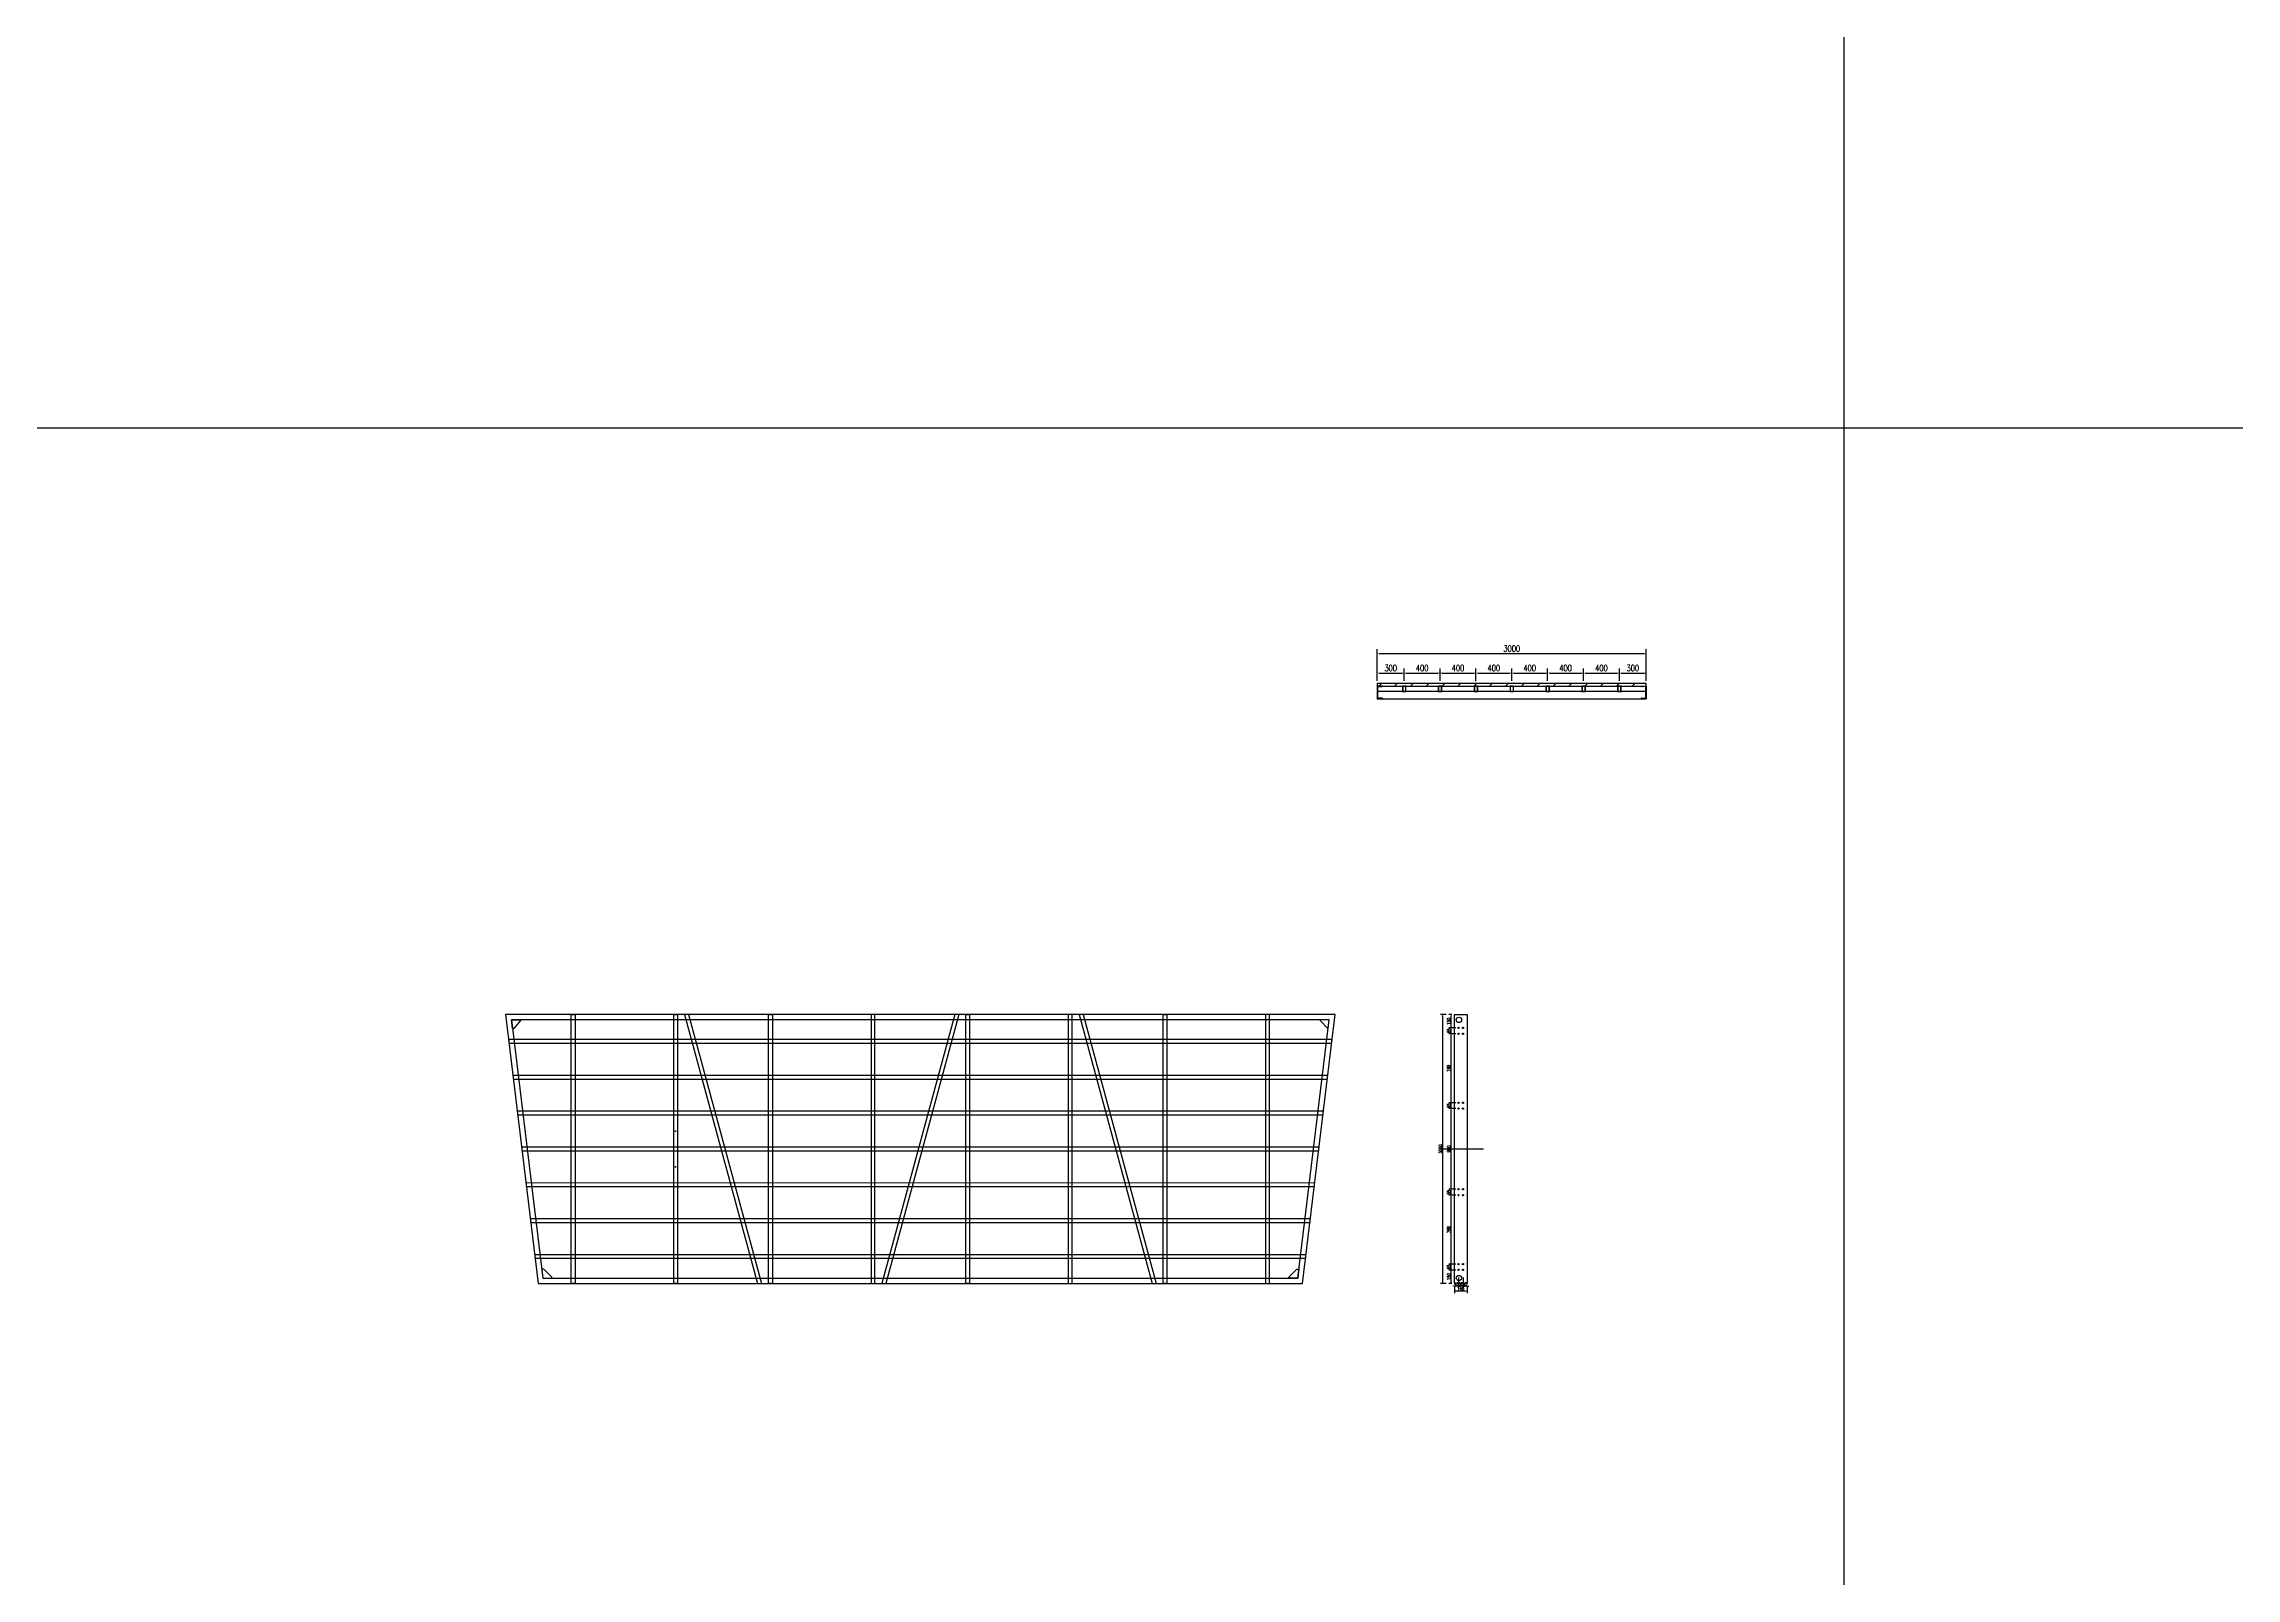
# Model space of a CAD drawing. Extents: x 28624 to 275476, y 13212 to 258202.
# Drawn here: x 79096 to 103544, y 129568 to 146683 of the extents above; entities that cross this region are included whole.
import ezdxf

# ---------------------------------------------------------------- set-up
doc = ezdxf.new("R2010")
doc.units = 0
doc.header["$LTSCALE"] = 1000
doc.header["$MEASUREMENT"] = 0
for name, color, linetype in [('14#槽钢', 3, 'Continuous'), ('PUB_DIM', 3, 'Continuous'), ('W-STEEL_FRAME钢架', 3, 'Continuous'), ('W-STEEL_KEEL钢龙骨', 5, 'Continuous'), ('W-WOOD_FLOOR木地板', 30, 'Continuous'), ('钢架', 90, 'Continuous')]:
    doc.layers.add(name, color=color, linetype=linetype)
doc.styles.add('STANDARD_T3', font='simplex.shx', dxfattribs={"width": 0.7, "bigfont": 'gbcbig.shx'})
doc.dimstyles.new('W&&10', dxfattribs={"dimtxt": 35, "dimasz": 10, "dimexe": 25, "dimexo": 30, "dimgap": 10, "dimtad": 1, "dimdec": 0, "dimzin": 0, "dimdsep": 46, "dimtxsty": 'STANDARD_T3', "dimcen": 0.09, "dimclrd": 1, "dimclre": 1, "dimclrt": 7, "dimazin": 2, "dimtfac": 1, "dimtdec": 0, "dimtix": 1, "dimtmove": 2, "dimatfit": 3, "dimfxl": 100, "dimtolj": 1, "dimtzin": 0, "dimarcsym": 0})
doc.dimstyles.new('W&&20', dxfattribs={"dimtxt": 70, "dimasz": 20, "dimexe": 50, "dimexo": 60, "dimgap": 20, "dimtad": 1, "dimdec": 0, "dimzin": 0, "dimdsep": 46, "dimtxsty": 'STANDARD_T3', "dimcen": 0.09, "dimclrd": 1, "dimclre": 1, "dimclrt": 7, "dimazin": 2, "dimtfac": 1, "dimtdec": 0, "dimtix": 1, "dimtmove": 2, "dimatfit": 3, "dimfxl": 100, "dimtolj": 1, "dimtzin": 0, "dimarcsym": 0})

# ---------------------------------------------------------------- blocks, each defined once
blk = doc.blocks.new('*U391')
at = {"layer": '14#槽钢'}
blk.add_lwpolyline([(0, 29946), (0, -29946)], dxfattribs=at)
blk = doc.blocks.new('*U392')
at = {"layer": '14#槽钢', "color": 0, "linetype": 'ByBlock', "lineweight": -2, "transparency": 16777216}
blk.add_blockref('*U391', (43523, 0), dxfattribs=at)
blk = doc.blocks.new('*D625')
at = {"layer": 'Defpoints', "color": 0, "transparency": 16777216}
for p in [(94790, 133005), (94872, 133005), (94827, 132855)]:
    blk.add_point(p, dxfattribs=at)
at = {"layer": 'W-STEEL_FRAME钢架', "color": 1, "lineweight": -2, "transparency": 16777216}
for p, q in [((94842, 133005), (94765, 133005)), ((94797, 132855), (94765, 132855)), ((94790, 132865), (94790, 132995))]:
    blk.add_line(p, q, dxfattribs=at)
at = {"layer": 'W-STEEL_FRAME钢架', "color": 1, "transparency": 16777216}
for points in [[(94789, 132995), (94792, 132995), (94790, 133005)], [(94789, 132865), (94792, 132865), (94790, 132855)]]:
    blk.add_solid(points, dxfattribs=at)
at = {"layer": 'W-STEEL_FRAME钢架', "color": 7, "transparency": 16777216, "insert": (94763, 132930), "char_height": 35, "attachment_point": 5, "rotation": 90, "style": 'STANDARD_T3'}
blk.add_mtext('\\A1;150', dxfattribs=at)
blk = doc.blocks.new('*D626')
at = {"layer": 'Defpoints', "color": 0, "transparency": 16777216}
for p in [(94790, 133071), (94872, 133071), (94872, 133005)]:
    blk.add_point(p, dxfattribs=at)
at = {"layer": 'W-STEEL_FRAME钢架', "color": 1, "lineweight": -2, "transparency": 16777216}
for p, q in [((94842, 133071), (94765, 133071)), ((94842, 133005), (94765, 133005)), ((94790, 133015), (94790, 133061))]:
    blk.add_line(p, q, dxfattribs=at)
at = {"layer": 'W-STEEL_FRAME钢架', "color": 1, "transparency": 16777216}
for points in [[(94789, 133061), (94792, 133061), (94790, 133071)], [(94789, 133015), (94792, 133015), (94790, 133005)]]:
    blk.add_solid(points, dxfattribs=at)
at = {"layer": 'W-STEEL_FRAME钢架', "color": 7, "transparency": 16777216, "insert": (94763, 133038), "char_height": 35, "attachment_point": 5, "rotation": 90, "style": 'STANDARD_T3'}
blk.add_mtext('\\A1;65', dxfattribs=at)
blk = doc.blocks.new('*D627')
at = {"layer": 'Defpoints', "color": 0, "transparency": 16777216}
for p in [(94790, 133840), (94872, 133840), (94872, 133071)]:
    blk.add_point(p, dxfattribs=at)
at = {"layer": 'W-STEEL_FRAME钢架', "color": 1, "lineweight": -2, "transparency": 16777216}
for p, q in [((94842, 133840), (94765, 133840)), ((94790, 133081), (94790, 133830)), ((94842, 133071), (94765, 133071))]:
    blk.add_line(p, q, dxfattribs=at)
at = {"layer": 'W-STEEL_FRAME钢架', "color": 1, "transparency": 16777216}
for points in [[(94789, 133830), (94792, 133830), (94790, 133840)], [(94789, 133081), (94792, 133081), (94790, 133071)]]:
    blk.add_solid(points, dxfattribs=at)
at = {"layer": 'W-STEEL_FRAME钢架', "color": 7, "transparency": 16777216, "insert": (94763, 133455), "char_height": 35, "attachment_point": 5, "rotation": 90, "style": 'STANDARD_T3'}
blk.add_mtext('\\A1;769', dxfattribs=at)
blk = doc.blocks.new('*D628')
at = {"layer": 'Defpoints', "color": 0, "transparency": 16777216}
for p in [(94790, 133905), (94872, 133905), (94872, 133840)]:
    blk.add_point(p, dxfattribs=at)
at = {"layer": 'W-STEEL_FRAME钢架', "color": 1, "lineweight": -2, "transparency": 16777216}
for p, q in [((94842, 133905), (94765, 133905)), ((94842, 133840), (94765, 133840)), ((94790, 133850), (94790, 133895))]:
    blk.add_line(p, q, dxfattribs=at)
at = {"layer": 'W-STEEL_FRAME钢架', "color": 1, "transparency": 16777216}
for points in [[(94789, 133895), (94792, 133895), (94790, 133905)], [(94789, 133850), (94792, 133850), (94790, 133840)]]:
    blk.add_solid(points, dxfattribs=at)
at = {"layer": 'W-STEEL_FRAME钢架', "color": 7, "transparency": 16777216, "insert": (94763, 133873), "char_height": 35, "attachment_point": 5, "rotation": 90, "style": 'STANDARD_T3'}
blk.add_mtext('\\A1;65', dxfattribs=at)
blk = doc.blocks.new('*D629')
at = {"layer": 'Defpoints', "color": 0, "transparency": 16777216}
for p in [(94790, 134805), (94872, 134805), (94872, 133905)]:
    blk.add_point(p, dxfattribs=at)
at = {"layer": 'W-STEEL_FRAME钢架', "color": 1, "lineweight": -2, "transparency": 16777216}
for p, q in [((94842, 134805), (94765, 134805)), ((94790, 133915), (94790, 134795)), ((94842, 133905), (94765, 133905))]:
    blk.add_line(p, q, dxfattribs=at)
at = {"layer": 'W-STEEL_FRAME钢架', "color": 1, "transparency": 16777216}
for points in [[(94789, 134795), (94792, 134795), (94790, 134805)], [(94789, 133915), (94792, 133915), (94790, 133905)]]:
    blk.add_solid(points, dxfattribs=at)
at = {"layer": 'W-STEEL_FRAME钢架', "color": 7, "transparency": 16777216, "insert": (94763, 134355), "char_height": 35, "attachment_point": 5, "rotation": 90, "style": 'STANDARD_T3'}
blk.add_mtext('\\A1;900', dxfattribs=at)
blk = doc.blocks.new('*D630')
at = {"layer": 'Defpoints', "color": 0, "transparency": 16777216}
for p in [(94790, 135705), (94872, 135705), (94872, 135640)]:
    blk.add_point(p, dxfattribs=at)
at = {"layer": 'W-STEEL_FRAME钢架', "color": 1, "lineweight": -2, "transparency": 16777216}
for p, q in [((94842, 135705), (94765, 135705)), ((94790, 135650), (94790, 135695)), ((94842, 135640), (94765, 135640))]:
    blk.add_line(p, q, dxfattribs=at)
at = {"layer": 'W-STEEL_FRAME钢架', "color": 1, "transparency": 16777216}
for points in [[(94789, 135695), (94792, 135695), (94790, 135705)], [(94789, 135650), (94792, 135650), (94790, 135640)]]:
    blk.add_solid(points, dxfattribs=at)
at = {"layer": 'W-STEEL_FRAME钢架', "color": 7, "transparency": 16777216, "insert": (94763, 135673), "char_height": 35, "attachment_point": 5, "rotation": 90, "style": 'STANDARD_T3'}
blk.add_mtext('\\A1;65', dxfattribs=at)
blk = doc.blocks.new('*D631')
at = {"layer": 'Defpoints', "color": 0, "transparency": 16777216}
for p in [(94790, 135855), (94827, 135855), (94872, 135705)]:
    blk.add_point(p, dxfattribs=at)
at = {"layer": 'W-STEEL_FRAME钢架', "color": 1, "lineweight": -2, "transparency": 16777216}
for p, q in [((94797, 135855), (94765, 135855)), ((94842, 135705), (94765, 135705)), ((94790, 135715), (94790, 135845))]:
    blk.add_line(p, q, dxfattribs=at)
at = {"layer": 'W-STEEL_FRAME钢架', "color": 1, "transparency": 16777216}
for points in [[(94789, 135845), (94792, 135845), (94790, 135855)], [(94789, 135715), (94792, 135715), (94790, 135705)]]:
    blk.add_solid(points, dxfattribs=at)
at = {"layer": 'W-STEEL_FRAME钢架', "color": 7, "transparency": 16777216, "insert": (94763, 135780), "char_height": 35, "attachment_point": 5, "rotation": 90, "style": 'STANDARD_T3'}
blk.add_mtext('\\A1;150', dxfattribs=at)
blk = doc.blocks.new('*D632')
at = {"layer": 'Defpoints', "color": 0, "transparency": 16777216}
for p in [(94827, 132855), (94827, 132770), (94967, 132855)]:
    blk.add_point(p, dxfattribs=at)
at = {"layer": 'W-STEEL_FRAME钢架', "color": 1, "lineweight": -2, "transparency": 16777216}
for p, q in [((94827, 132825), (94827, 132745)), ((94957, 132770), (94837, 132770)), ((94967, 132825), (94967, 132745))]:
    blk.add_line(p, q, dxfattribs=at)
at = {"layer": 'W-STEEL_FRAME钢架', "color": 1, "transparency": 16777216}
for points in [[(94837, 132771), (94837, 132768), (94827, 132770)], [(94957, 132771), (94957, 132768), (94967, 132770)]]:
    blk.add_solid(points, dxfattribs=at)
at = {"layer": 'W-STEEL_FRAME钢架', "color": 7, "transparency": 16777216, "insert": (94897, 132797), "char_height": 35, "attachment_point": 5, "style": 'STANDARD_T3'}
blk.add_mtext('\\A1;140', dxfattribs=at)
blk = doc.blocks.new('*D633')
at = {"layer": 'Defpoints', "color": 0, "transparency": 16777216}
for p in [(94922, 133005), (94922, 132823), (94967, 132855)]:
    blk.add_point(p, dxfattribs=at)
at = {"layer": 'W-STEEL_FRAME钢架', "color": 1, "lineweight": -2, "transparency": 16777216}
for p, q in [((94912, 132823), (94902, 132823)), ((94922, 132923), (94922, 132798)), ((94967, 132823), (94922, 132823)), ((94967, 132825), (94967, 132798)), ((94977, 132823), (94987, 132823))]:
    blk.add_line(p, q, dxfattribs=at)
at = {"layer": 'W-STEEL_FRAME钢架', "color": 1, "transparency": 16777216}
for points in [[(94912, 132824), (94912, 132821), (94922, 132823)], [(94977, 132824), (94977, 132821), (94967, 132823)]]:
    blk.add_solid(points, dxfattribs=at)
at = {"layer": 'W-STEEL_FRAME钢架', "color": 7, "transparency": 16777216, "insert": (94944, 132850), "char_height": 35, "attachment_point": 5, "style": 'STANDARD_T3'}
blk.add_mtext('\\A1;45', dxfattribs=at)
blk = doc.blocks.new('*D634')
at = {"layer": 'Defpoints', "color": 0, "transparency": 16777216}
for p in [(94872, 133005), (94922, 133005), (94872, 132823)]:
    blk.add_point(p, dxfattribs=at)
at = {"layer": 'W-STEEL_FRAME钢架', "color": 1, "lineweight": -2, "transparency": 16777216}
for p, q in [((94862, 132823), (94852, 132823)), ((94872, 132923), (94872, 132798)), ((94922, 132823), (94872, 132823)), ((94922, 132923), (94922, 132798)), ((94932, 132823), (94942, 132823))]:
    blk.add_line(p, q, dxfattribs=at)
at = {"layer": 'W-STEEL_FRAME钢架', "color": 1, "transparency": 16777216}
for points in [[(94862, 132824), (94862, 132821), (94872, 132823)], [(94932, 132824), (94932, 132821), (94922, 132823)]]:
    blk.add_solid(points, dxfattribs=at)
at = {"layer": 'W-STEEL_FRAME钢架', "color": 7, "transparency": 16777216, "insert": (94897, 132850), "char_height": 35, "attachment_point": 5, "style": 'STANDARD_T3'}
blk.add_mtext('\\A1;50', dxfattribs=at)
blk = doc.blocks.new('*D412')
at = {"layer": 'Defpoints', "color": 0, "transparency": 16777216}
for p in [(94872, 133005), (94827, 132855), (94827, 132823)]:
    blk.add_point(p, dxfattribs=at)
at = {"layer": 'W-STEEL_FRAME钢架', "color": 1, "lineweight": -2, "transparency": 16777216}
for p, q in [((94817, 132823), (94807, 132823)), ((94827, 132825), (94827, 132798)), ((94872, 132823), (94827, 132823)), ((94872, 132923), (94872, 132798)), ((94882, 132823), (94892, 132823))]:
    blk.add_line(p, q, dxfattribs=at)
at = {"layer": 'W-STEEL_FRAME钢架', "color": 1, "transparency": 16777216}
for points in [[(94817, 132824), (94817, 132821), (94827, 132823)], [(94882, 132824), (94882, 132821), (94872, 132823)]]:
    blk.add_solid(points, dxfattribs=at)
at = {"layer": 'W-STEEL_FRAME钢架', "color": 7, "transparency": 16777216, "insert": (94849, 132850), "char_height": 35, "attachment_point": 5, "style": 'STANDARD_T3'}
blk.add_mtext('\\A1;45', dxfattribs=at)
blk = doc.blocks.new('*D413')
at = {"layer": 'Defpoints', "color": 0, "transparency": 16777216}
for p in [(94697, 135855), (94765, 135855), (94765, 132855)]:
    blk.add_point(p, dxfattribs=at)
at = {"layer": 'W-STEEL_FRAME钢架', "color": 1, "lineweight": -2, "transparency": 16777216}
for p, q in [((94735, 135855), (94672, 135855)), ((94697, 132865), (94697, 135845)), ((94735, 132855), (94672, 132855))]:
    blk.add_line(p, q, dxfattribs=at)
at = {"layer": 'W-STEEL_FRAME钢架', "color": 1, "transparency": 16777216}
for points in [[(94696, 135845), (94699, 135845), (94697, 135855)], [(94696, 132865), (94699, 132865), (94697, 132855)]]:
    blk.add_solid(points, dxfattribs=at)
at = {"layer": 'W-STEEL_FRAME钢架', "color": 7, "transparency": 16777216, "insert": (94670, 134355), "char_height": 35, "attachment_point": 5, "rotation": 90, "style": 'STANDARD_T3'}
blk.add_mtext('\\A1;3000', dxfattribs=at)
blk = doc.blocks.new('*D635')
at = {"layer": 'Defpoints', "color": 0, "transparency": 16777216}
for p in [(94790, 134871), (94872, 134871), (94872, 134805)]:
    blk.add_point(p, dxfattribs=at)
at = {"layer": 'W-STEEL_FRAME钢架', "color": 1, "lineweight": -2, "transparency": 16777216}
for p, q in [((94842, 134871), (94765, 134871)), ((94842, 134805), (94765, 134805)), ((94790, 134815), (94790, 134861))]:
    blk.add_line(p, q, dxfattribs=at)
at = {"layer": 'W-STEEL_FRAME钢架', "color": 1, "transparency": 16777216}
for points in [[(94789, 134861), (94792, 134861), (94790, 134871)], [(94789, 134815), (94792, 134815), (94790, 134805)]]:
    blk.add_solid(points, dxfattribs=at)
at = {"layer": 'W-STEEL_FRAME钢架', "color": 7, "transparency": 16777216, "insert": (94763, 134838), "char_height": 35, "attachment_point": 5, "rotation": 90, "style": 'STANDARD_T3'}
blk.add_mtext('\\A1;65', dxfattribs=at)
blk = doc.blocks.new('*D636')
at = {"layer": 'Defpoints', "color": 0, "transparency": 16777216}
for p in [(94790, 135640), (94827, 135640), (94872, 134871)]:
    blk.add_point(p, dxfattribs=at)
at = {"layer": 'W-STEEL_FRAME钢架', "color": 1, "lineweight": -2, "transparency": 16777216}
for p, q in [((94797, 135640), (94765, 135640)), ((94790, 134881), (94790, 135630)), ((94842, 134871), (94765, 134871))]:
    blk.add_line(p, q, dxfattribs=at)
at = {"layer": 'W-STEEL_FRAME钢架', "color": 1, "transparency": 16777216}
for points in [[(94789, 135630), (94792, 135630), (94790, 135640)], [(94789, 134881), (94792, 134881), (94790, 134871)]]:
    blk.add_solid(points, dxfattribs=at)
at = {"layer": 'W-STEEL_FRAME钢架', "color": 7, "transparency": 16777216, "insert": (94763, 135255), "char_height": 35, "attachment_point": 5, "rotation": 90, "style": 'STANDARD_T3'}
blk.add_mtext('\\A1;769', dxfattribs=at)
blk = doc.blocks.new('14a槽钢')
at = {"layer": '钢架'}
h = blk.add_hatch(dxfattribs=at)
h.set_pattern_fill('STEEL', color=4, scale=10)
h.set_pattern_definition([(50.389312, (-1352470.2, 1293523.579), (-9.2899201, 11.2253202), []), (50.389312, (-1352470.2, 1293531.516), (-9.2899201, 11.2253202), [])])
edge = h.paths.add_edge_path()
edge.add_ellipse((-1332250, 1115678), major_axis=(-3.26, 5.03), ratio=0.900468, start_angle=55.3931, end_angle=130.6069)
edge.add_line((-1332252, 1115673), (-1332208, 1115673))
edge.add_ellipse((-1332208, 1115667), major_axis=(0, 6), ratio=0.827586, start_angle=270, end_angle=360, ccw=False)
edge.add_line((-1332203, 1115667), (-1332203, 1115551))
edge.add_ellipse((-1332208, 1115551), major_axis=(0, 6), ratio=0.827586, start_angle=180, end_angle=270, ccw=False)
edge.add_line((-1332208, 1115545), (-1332251, 1115545))
edge.add_ellipse((-1332250, 1115540), major_axis=(3.82, 3.82), ratio=1, start_angle=49.2445, end_angle=141.5341)
edge.add_line((-1332256, 1115539), (-1332198, 1115539))
edge.add_line((-1332198, 1115539), (-1332198, 1115679))
edge.add_line((-1332198, 1115679), (-1332256, 1115679))
for p, q in [((-1332256, 1115679, 0), (-1332198, 1115679, 0)), ((-1332208, 1115673, 0), (-1332251, 1115673, 0)), ((-1332246, 1115679, 0), (-1332246, 1115679, 0)), ((-1332203, 1115551, 0), (-1332203, 1115667, 0)), ((-1332198, 1115679, 0), (-1332198, 1115539, 0)), ((-1332198, 1115539, 0), (-1332256, 1115539, 0)), ((-1332251, 1115545, 0), (-1332208, 1115545, 0)), ((-1332246, 1115539, 0), (-1332246, 1115539, 0))]:
    blk.add_line(p, q, dxfattribs=at)
for centre, start_param, end_param in [((-1332251, 1115679, 0), 1.570796, 3.141593), ((-1332208, 1115667, 0), 4.712389, 6.283185), ((-1332208, 1115667, 0), 4.712389, 6.283185), ((-1332251, 1115539, 0), 0, 1.570796), ((-1332208, 1115551, 0), 3.141593, 4.712389)]:
    blk.add_ellipse(centre, major_axis=(0, 6), ratio=0.827586, start_param=start_param, end_param=end_param, dxfattribs=at)
blk = doc.blocks.new('*D487')
at = {"color": 1, "lineweight": -2, "transparency": 16777216}
for p, q in [((93966, 139608), (93966, 139932)), ((93986, 139882), (96946, 139882)), ((96966, 139608), (96966, 139932))]:
    blk.add_line(p, q, dxfattribs=at)
at = {"color": 1, "transparency": 16777216}
for points in [[(93986, 139885), (93986, 139878), (93966, 139882)], [(96946, 139885), (96946, 139878), (96966, 139882)]]:
    blk.add_solid(points, dxfattribs=at)
at = {"layer": 'Defpoints', "color": 0, "transparency": 16777216}
for p in [(96966, 139882), (93966, 139548), (96966, 139548)]:
    blk.add_point(p, dxfattribs=at)
at = {"color": 7, "transparency": 16777216, "insert": (95466, 139937), "char_height": 70, "attachment_point": 5, "style": 'STANDARD_T3'}
blk.add_mtext('\\A1;3000', dxfattribs=at)
blk = doc.blocks.new('ganglonggu')
at = {"layer": 'W-STEEL_KEEL钢龙骨'}
for points in [[(-1338169, 1115605), (-1338129, 1115605), (-1338129, 1115665), (-1338169, 1115665)], [(-1338166, 1115608), (-1338132, 1115608), (-1338132, 1115662), (-1338166, 1115662)]]:
    blk.add_lwpolyline(points, close=True, dxfattribs=at)
blk = doc.blocks.new('*U379')
blk.add_blockref('ganglonggu', (1338149, -1115635))
blk = doc.blocks.new('*U380')
at = {"layer": 'W-STEEL_KEEL钢龙骨', "color": 0, "linetype": 'ByBlock', "lineweight": -2}
for p in [(0, 0), (400, 0), (800, 0), (1200, 0), (1600, 0), (2000, 0)]:
    blk.add_blockref('*U379', p, dxfattribs=at)
at = {"layer": 'W-STEEL_KEEL钢龙骨', "color": 0, "linetype": 'ByBlock', "lineweight": -2, "transparency": 16777216}
blk.add_blockref('*U379', (2400, 0), dxfattribs=at)
blk = doc.blocks.new('*D488')
at = {"layer": 'Defpoints', "color": 0, "transparency": 16777216}
for p in [(94266, 139664), (93966, 139518), (94266, 139518)]:
    blk.add_point(p, dxfattribs=at)
at = {"layer": 'PUB_DIM', "color": 1, "lineweight": -2, "transparency": 16777216}
for p, q in [((93966, 139578), (93966, 139714)), ((93986, 139664), (94246, 139664)), ((94266, 139578), (94266, 139714))]:
    blk.add_line(p, q, dxfattribs=at)
at = {"layer": 'PUB_DIM', "color": 1, "transparency": 16777216}
for points in [[(93986, 139668), (93986, 139661), (93966, 139664)], [(94246, 139668), (94246, 139661), (94266, 139664)]]:
    blk.add_solid(points, dxfattribs=at)
at = {"layer": 'PUB_DIM', "color": 7, "transparency": 16777216, "insert": (94116, 139719), "char_height": 70, "attachment_point": 5, "style": 'STANDARD_T3'}
blk.add_mtext('\\A1;300', dxfattribs=at)
blk = doc.blocks.new('*D489')
at = {"layer": 'Defpoints', "color": 0, "transparency": 16777216}
for p in [(94666, 139664), (94266, 139518), (94666, 139518)]:
    blk.add_point(p, dxfattribs=at)
at = {"layer": 'PUB_DIM', "color": 1, "lineweight": -2, "transparency": 16777216}
for p, q in [((94266, 139578), (94266, 139714)), ((94286, 139664), (94646, 139664)), ((94666, 139578), (94666, 139714))]:
    blk.add_line(p, q, dxfattribs=at)
at = {"layer": 'PUB_DIM', "color": 1, "transparency": 16777216}
for points in [[(94286, 139668), (94286, 139661), (94266, 139664)], [(94646, 139668), (94646, 139661), (94666, 139664)]]:
    blk.add_solid(points, dxfattribs=at)
at = {"layer": 'PUB_DIM', "color": 7, "transparency": 16777216, "insert": (94466, 139719), "char_height": 70, "attachment_point": 5, "style": 'STANDARD_T3'}
blk.add_mtext('\\A1;400', dxfattribs=at)
blk = doc.blocks.new('*D490')
at = {"layer": 'Defpoints', "color": 0, "transparency": 16777216}
for p in [(95066, 139664), (94666, 139518), (95066, 139515)]:
    blk.add_point(p, dxfattribs=at)
at = {"layer": 'PUB_DIM', "color": 1, "lineweight": -2, "transparency": 16777216}
for p, q in [((94666, 139578), (94666, 139714)), ((94686, 139664), (95046, 139664)), ((95066, 139575), (95066, 139714))]:
    blk.add_line(p, q, dxfattribs=at)
at = {"layer": 'PUB_DIM', "color": 1, "transparency": 16777216}
for points in [[(94686, 139668), (94686, 139661), (94666, 139664)], [(95046, 139668), (95046, 139661), (95066, 139664)]]:
    blk.add_solid(points, dxfattribs=at)
at = {"layer": 'PUB_DIM', "color": 7, "transparency": 16777216, "insert": (94866, 139719), "char_height": 70, "attachment_point": 5, "style": 'STANDARD_T3'}
blk.add_mtext('\\A1;400', dxfattribs=at)
blk = doc.blocks.new('*D491')
at = {"layer": 'Defpoints', "color": 0, "transparency": 16777216}
for p in [(95466, 139664), (95066, 139515), (95466, 139518)]:
    blk.add_point(p, dxfattribs=at)
at = {"layer": 'PUB_DIM', "color": 1, "lineweight": -2, "transparency": 16777216}
for p, q in [((95066, 139575), (95066, 139714)), ((95086, 139664), (95446, 139664)), ((95466, 139578), (95466, 139714))]:
    blk.add_line(p, q, dxfattribs=at)
at = {"layer": 'PUB_DIM', "color": 1, "transparency": 16777216}
for points in [[(95086, 139668), (95086, 139661), (95066, 139664)], [(95446, 139668), (95446, 139661), (95466, 139664)]]:
    blk.add_solid(points, dxfattribs=at)
at = {"layer": 'PUB_DIM', "color": 7, "transparency": 16777216, "insert": (95266, 139719), "char_height": 70, "attachment_point": 5, "style": 'STANDARD_T3'}
blk.add_mtext('\\A1;400', dxfattribs=at)
blk = doc.blocks.new('*D492')
at = {"layer": 'Defpoints', "color": 0, "transparency": 16777216}
for p in [(95866, 139664), (95466, 139518), (95866, 139518)]:
    blk.add_point(p, dxfattribs=at)
at = {"layer": 'PUB_DIM', "color": 1, "lineweight": -2, "transparency": 16777216}
for p, q in [((95466, 139578), (95466, 139714)), ((95486, 139664), (95846, 139664)), ((95866, 139578), (95866, 139714))]:
    blk.add_line(p, q, dxfattribs=at)
at = {"layer": 'PUB_DIM', "color": 1, "transparency": 16777216}
for points in [[(95486, 139668), (95486, 139661), (95466, 139664)], [(95846, 139668), (95846, 139661), (95866, 139664)]]:
    blk.add_solid(points, dxfattribs=at)
at = {"layer": 'PUB_DIM', "color": 7, "transparency": 16777216, "insert": (95666, 139719), "char_height": 70, "attachment_point": 5, "style": 'STANDARD_T3'}
blk.add_mtext('\\A1;400', dxfattribs=at)
blk = doc.blocks.new('*D493')
at = {"layer": 'Defpoints', "color": 0, "transparency": 16777216}
for p in [(96266, 139664), (95866, 139518), (96266, 139518)]:
    blk.add_point(p, dxfattribs=at)
at = {"layer": 'PUB_DIM', "color": 1, "lineweight": -2, "transparency": 16777216}
for p, q in [((95866, 139578), (95866, 139714)), ((95886, 139664), (96246, 139664)), ((96266, 139578), (96266, 139714))]:
    blk.add_line(p, q, dxfattribs=at)
at = {"layer": 'PUB_DIM', "color": 1, "transparency": 16777216}
for points in [[(95886, 139668), (95886, 139661), (95866, 139664)], [(96246, 139668), (96246, 139661), (96266, 139664)]]:
    blk.add_solid(points, dxfattribs=at)
at = {"layer": 'PUB_DIM', "color": 7, "transparency": 16777216, "insert": (96066, 139719), "char_height": 70, "attachment_point": 5, "style": 'STANDARD_T3'}
blk.add_mtext('\\A1;400', dxfattribs=at)
blk = doc.blocks.new('*D494')
at = {"layer": 'Defpoints', "color": 0, "transparency": 16777216}
for p in [(96666, 139664), (96266, 139518), (96666, 139518)]:
    blk.add_point(p, dxfattribs=at)
at = {"layer": 'PUB_DIM', "color": 1, "lineweight": -2, "transparency": 16777216}
for p, q in [((96266, 139578), (96266, 139714)), ((96286, 139664), (96646, 139664)), ((96666, 139578), (96666, 139714))]:
    blk.add_line(p, q, dxfattribs=at)
at = {"layer": 'PUB_DIM', "color": 1, "transparency": 16777216}
for points in [[(96286, 139668), (96286, 139661), (96266, 139664)], [(96646, 139668), (96646, 139661), (96666, 139664)]]:
    blk.add_solid(points, dxfattribs=at)
at = {"layer": 'PUB_DIM', "color": 7, "transparency": 16777216, "insert": (96466, 139719), "char_height": 70, "attachment_point": 5, "style": 'STANDARD_T3'}
blk.add_mtext('\\A1;400', dxfattribs=at)
blk = doc.blocks.new('*D495')
at = {"layer": 'Defpoints', "color": 0, "transparency": 16777216}
for p in [(96966, 139664), (96666, 139518), (96966, 139518)]:
    blk.add_point(p, dxfattribs=at)
at = {"layer": 'PUB_DIM', "color": 1, "lineweight": -2, "transparency": 16777216}
for p, q in [((96666, 139578), (96666, 139714)), ((96686, 139664), (96946, 139664)), ((96966, 139578), (96966, 139714))]:
    blk.add_line(p, q, dxfattribs=at)
at = {"layer": 'PUB_DIM', "color": 1, "transparency": 16777216}
for points in [[(96686, 139668), (96686, 139661), (96666, 139664)], [(96946, 139668), (96946, 139661), (96966, 139664)]]:
    blk.add_solid(points, dxfattribs=at)
at = {"layer": 'PUB_DIM', "color": 7, "transparency": 16777216, "insert": (96816, 139719), "char_height": 70, "attachment_point": 5, "style": 'STANDARD_T3'}
blk.add_mtext('\\A1;300', dxfattribs=at)

msp = doc.modelspace()

# ---------------------------------------------------------------- hatches: boundary and pattern name
at = {"layer": 'W-WOOD_FLOOR木地板'}
h = msp.add_hatch(dxfattribs=at)
h.set_pattern_fill('木板', color=256, scale=100)
h.set_pattern_definition([(0, (1640322.85, -995312.72), (0, 125), []), (45, (1640322.85, -995312.72), (-88.388348, 88.388348), [])])
h.paths.add_polyline_path([(96966.3, 139548.1), (93966.3, 139548.1), (93966.3, 139518.1), (96966.3, 139518.1)])

# ---------------------------------------------------------------- linework, layer by layer
at = {"layer": '14#槽钢'}
msp.add_lwpolyline([(55647.2, 142397.7), (142693.8, 142397.7)], dxfattribs=at)
for points in [[(93494.7, 135855.4), (84245.6, 135855.4), (84608.9, 132855.3), (93131.3, 132855.3)], [(93429.2, 135797.4), (84311, 135797.4), (84660.3, 132913.3), (93079.9, 132913.3)]]:
    msp.add_lwpolyline(points, close=True, dxfattribs=at)
at = {"layer": 'PUB_DIM'}
for p, q in [((86133.1, 134555.4), (86147.1, 134555.4)), ((86140.1, 134562.4), (86140.1, 134548.4)), ((86133.1, 134155.4), (86147.1, 134155.4)), ((86140.1, 134162.4), (86140.1, 134148.4))]:
    msp.add_line(p, q, dxfattribs=at)
at = {"layer": 'W-STEEL_FRAME钢架'}
for p, q in [((86239.9, 135855.4), (87053.9, 132855.4)), ((86286.3, 135855.4), (87100.3, 132855.4)), ((89253.9, 135855.4), (88439.9, 132855.4)), ((89300.3, 135855.4), (88486.3, 132855.4)), ((90639.9, 135855.4), (91453.9, 132855.4)), ((90686.3, 135855.4), (91500.3, 132855.4)), ((94697.3, 134355.3), (95149.9, 134355.3))]:
    msp.add_line(p, q, dxfattribs=at)
for points in [[(93966.3, 139378.1), (96966.3, 139378.1), (96966.3, 139458.1), (93966.3, 139458.1)], [(84977.1, 135855.4), (85020.1, 135855.4), (85020.1, 132855.4), (84977.1, 132855.4)], [(86120.1, 135855.4), (86163.1, 135855.4), (86163.1, 132855.4), (86120.1, 132855.4)], [(87177.1, 135855.4), (87220.1, 135855.4), (87220.1, 132855.4), (87177.1, 132855.4)], [(88363.1, 135855.4), (88320.1, 135855.4), (88320.1, 132855.4), (88363.1, 132855.4)], [(89377.1, 135855.4), (89420.1, 135855.4), (89420.1, 132855.4), (89377.1, 132855.4)], [(90563.1, 135855.4), (90520.1, 135855.4), (90520.1, 132855.4), (90563.1, 132855.4)], [(91577.1, 135855.4), (91620.1, 135855.4), (91620.1, 132855.4), (91577.1, 132855.4)], [(92763.1, 135855.4), (92720.1, 135855.4), (92720.1, 132855.4), (92763.1, 132855.4)], [(94826.6, 132855.3), (94826.6, 135855.3), (94966.6, 135855.3), (94966.6, 132855.3)]]:
    msp.add_lwpolyline(points, close=True, dxfattribs=at)
at = {"layer": 'W-STEEL_FRAME钢架', "color": 1}
for points in [[(84338.7, 135697.4), (84323.1, 135697.4), (84311, 135797.4), (84411, 135797.4), (84411, 135787.4)], [(93415, 135697.4), (93417.1, 135697.4), (93429.2, 135797.4), (93329.9, 135797.4), (93329.9, 135787.4)], [(84670.3, 133013.3), (84648.2, 133013.4), (84660.3, 132913.3), (84760.3, 132913.3), (84760.3, 132923.3)], [(93069.9, 133013.3), (93092.1, 133013.4), (93079.9, 132913.3), (92979.9, 132913.3), (92979.9, 132923.3)]]:
    msp.add_lwpolyline(points, close=True, dxfattribs=at)
at = {"layer": 'W-STEEL_FRAME钢架'}
for centre in [(94876.6, 135795.3), (94876.6, 132915.3)]:
    msp.add_circle(centre, 30, dxfattribs=at)
at = {"layer": 'W-STEEL_FRAME钢架', "color": 1}
for centre in [(94871.6, 135705.3), (94921.6, 135705.3), (94871.6, 135640), (94921.6, 135640), (94871.6, 134870.6), (94871.6, 134805.3), (94921.6, 134870.6), (94921.6, 134805.3), (94871.6, 133905.3), (94871.6, 133840), (94921.6, 133905.3), (94921.6, 133840), (94871.6, 133070.6), (94871.6, 133005.3), (94921.6, 133070.6), (94921.6, 133005.3)]:
    msp.add_circle(centre, 7.5, dxfattribs=at)
at = {"layer": 'W-STEEL_KEEL钢龙骨'}
for points in [[(84281.9, 135535.1), (93458.3, 135535.2), (93458.3, 135575.2), (84281.9, 135575.1)], [(84330.5, 135133.7), (93409.8, 135134.7), (93409.8, 135174.7), (84330.5, 135173.7)], [(84378.8, 134735.3), (93361.5, 134735.6), (93361.5, 134775.6), (84378.8, 134775.3)], [(84427.2, 134335.4), (93313, 134335.3), (93313, 134375.3), (84427.2, 134375.4)], [(84475.7, 133935.2), (93264.6, 133935.6), (93264.6, 133975.6), (84475.7, 133975.2)], [(84524.2, 133535), (93216.1, 133535.3), (93216.1, 133575.3), (84524.2, 133575)], [(84572.6, 133135.3), (93167.7, 133135.4), (93167.7, 133175.4), (84572.6, 133175.3)]]:
    msp.add_lwpolyline(points, close=True, dxfattribs=at)
at = {"layer": 'W-WOOD_FLOOR木地板'}
msp.add_lwpolyline([(93966.3, 139518.1), (96966.3, 139518.1), (96966.3, 139548.1), (93966.3, 139548.1)], close=True, dxfattribs=at)

# ---------------------------------------------------------------- block references
at = {"layer": '14#槽钢'}
msp.add_blockref('*U392', (55647.2, 142397.7), dxfattribs=at)
at = {"layer": 'W-STEEL_FRAME钢架', "xscale": -1}
msp.add_blockref('14a槽钢', (-1238231.4, -976160.8, 0), dxfattribs=at)
at = {"layer": 'W-STEEL_FRAME钢架'}
msp.add_blockref('14a槽钢', (1429164.1, -976160.8, 0), dxfattribs=at)
at = {"layer": 'W-STEEL_KEEL钢龙骨'}
msp.add_blockref('*U380', (94266.3, 139488.1), dxfattribs=at)

# ---------------------------------------------------------------- dimensions: what is measured, and where the dimension line sits
dim = msp.add_linear_dim(base=(96966.2, 139881.8), p1=(93966.3, 139548.1), p2=(96966.2, 139548.1), dimstyle='W&&20')
dim.commit()
dim.dimension.update_dxf_attribs({"geometry": '*D487', "text_midpoint": (95466.3, 139936.8)})
at = {"layer": 'PUB_DIM'}
for base, p1, p2, picture, middle in [((94266.3, 139664.4), (93966.3, 139518.1), (94266.3, 139518.1), '*D488', (94116.3, 139719.4)), ((94666.3, 139664.4), (94266.3, 139518.1), (94666.3, 139518.1), '*D489', (94466.3, 139719.4)), ((95066.3, 139664.4), (94666.3, 139518.1), (95066.3, 139515.1), '*D490', (94866.3, 139719.4)), ((95466.3, 139664.4), (95066.3, 139515.1), (95466.3, 139518.1), '*D491', (95266.3, 139719.4)), ((95866.3, 139664.4), (95466.3, 139518.1), (95866.3, 139518.1), '*D492', (95666.3, 139719.4)), ((96266.3, 139664.4), (95866.3, 139518.1), (96266.3, 139518.1), '*D493', (96066.3, 139719.4)), ((96666.3, 139664.4), (96266.3, 139518.1), (96666.3, 139518.1), '*D494', (96466.3, 139719.4)), ((96966.3, 139664.4), (96666.3, 139518.1), (96966.3, 139518.1), '*D495', (96816.3, 139719.4))]:
    dim = msp.add_linear_dim(base=base, p1=p1, p2=p2, dimstyle='W&&20', dxfattribs=at)
    dim.commit()
    dim.dimension.update_dxf_attribs({"geometry": picture, "text_midpoint": middle})
at = {"layer": 'W-STEEL_FRAME钢架'}
for base, p1, p2, angle, picture, middle in [((94697.3, 135855.3), (94765.2, 132855.3), (94765.2, 135855.3), 90, '*D413', (94669.8, 134355.3)), ((94790.2, 135855.3), (94871.6, 135705.3), (94826.6, 135855.3), 90, '*D631', (94762.7, 135780.3)), ((94790.2, 135705.3), (94871.6, 135640), (94871.6, 135705.3), 90, '*D630', (94762.7, 135672.7)), ((94790.2, 135640), (94871.6, 134870.6), (94826.6, 135640), 90, '*D636', (94762.7, 135255.3)), ((94790.2, 134870.6), (94871.6, 134805.3), (94871.6, 134870.6), 90, '*D635', (94762.7, 134838)), ((94790.2, 134805.3), (94871.6, 133905.3), (94871.6, 134805.3), 90, '*D629', (94762.7, 134355.3)), ((94790.2, 133905.3), (94871.6, 133840), (94871.6, 133905.3), 90, '*D628', (94762.7, 133872.7)), ((94790.2, 133840), (94871.6, 133070.6), (94871.6, 133840), 90, '*D627', (94762.7, 133455.3)), ((94790.2, 133070.6), (94871.6, 133005.3), (94871.6, 133070.6), 90, '*D626', (94762.7, 133038)), ((94790.2, 133005.3), (94826.6, 132855.3), (94871.6, 133005.3), 90, '*D625', (94762.7, 132930.3)), ((94826.6, 132769.8), (94966.6, 132855.3), (94826.6, 132855.3), 180, '*D632', (94896.6, 132797.3))]:
    dim = msp.add_linear_dim(base=base, p1=p1, p2=p2, angle=angle, dimstyle='W&&10', dxfattribs=at)
    dim.commit()
    dim.dimension.update_dxf_attribs({"geometry": picture, "text_midpoint": middle})
for base, p1, p2, picture, middle in [((94826.6, 132822.6), (94871.6, 133005.3), (94826.6, 132855.3), '*D412', (94849.1, 132850.1)), ((94871.6, 132822.6), (94921.6, 133005.3), (94871.6, 133005.3), '*D634', (94896.6, 132850.1)), ((94921.6, 132822.6), (94966.6, 132855.3), (94921.6, 133005.3), '*D633', (94944.1, 132850.1))]:
    dim = msp.add_linear_dim(base=base, p1=p1, p2=p2, angle=180, dimstyle='W&&10', override={"dimfxlon": 1}, dxfattribs=at)
    dim.commit()
    dim.dimension.update_dxf_attribs({"geometry": picture, "text_midpoint": middle})

doc.saveas('drawing.dxf')
